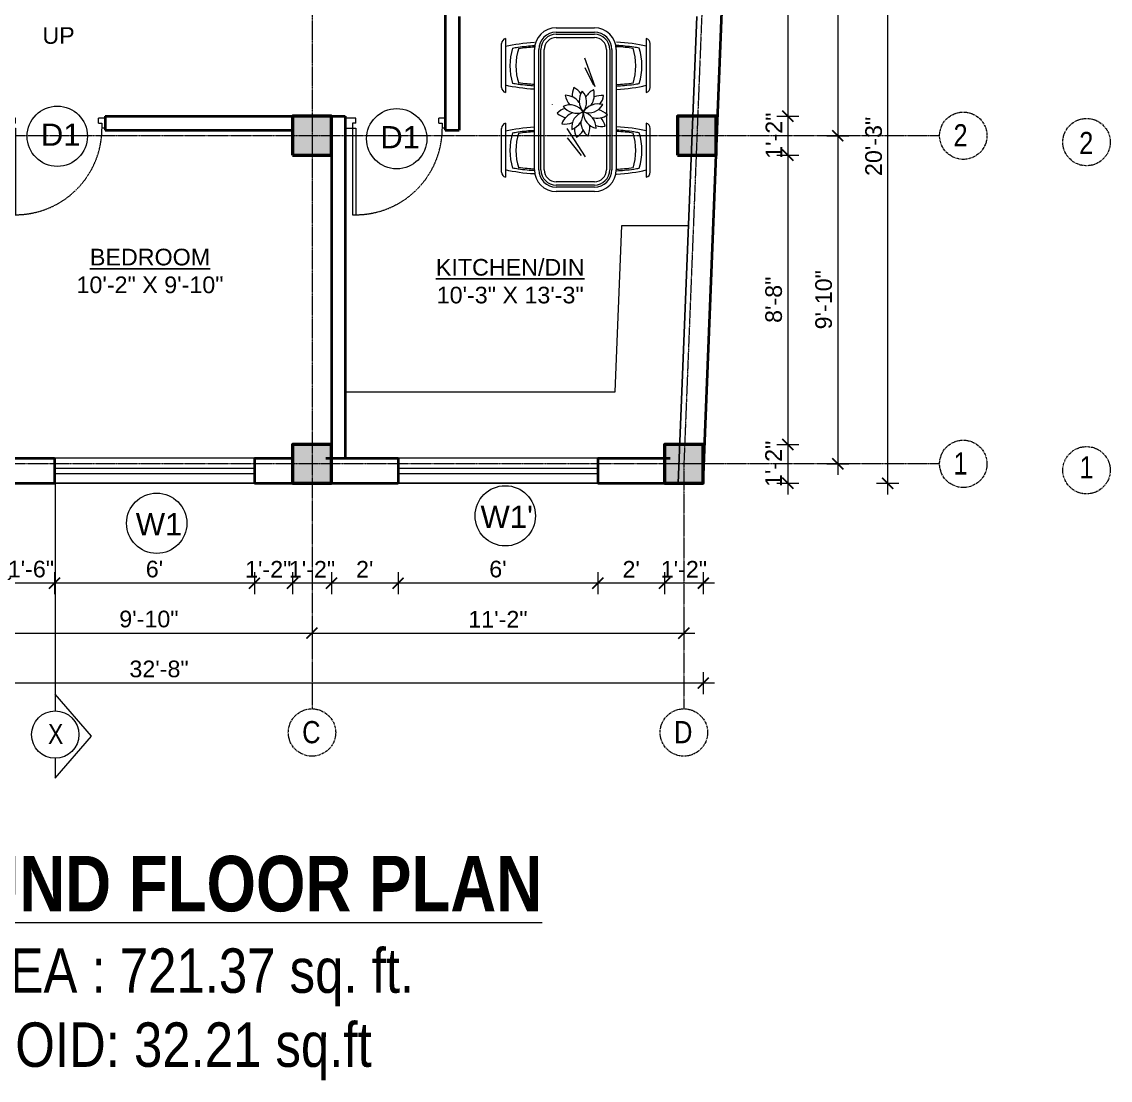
# Model space of a CAD drawing. Header units: inches. Extents: x 136316 to 139491, y -21083 to -17511.
# Drawn here: x 137465 to 137857.1, y -19550.9 to -19169.6 of the extents above; entities that cross this region are included whole.
import ezdxf

# ---------------------------------------------------------------- set-up
doc = ezdxf.new("R2010")
doc.units = ezdxf.units.IN
doc.header["$LTSCALE"] = 0.5
doc.header["$MEASUREMENT"] = 0
doc.header["$PDMODE"] = 66
doc.linetypes.add('CENTER', pattern=[2, 1.25, -0.25, 0.25, -0.25])
doc.linetypes.add('HIDDEN', pattern=[0.375, 0.25, -0.125])
for name, color, linetype, lineweight in [('Annotate-Lite.w', 177, 'Continuous', 9), ('Annotations-Bold.w', 177, 'Continuous', 13), ('C-COLUMN', 1, 'Continuous', 50), ('DIM 1-100', 4, 'Continuous', 13), ('Door-Window.w', 4, 'Continuous', 15), ('F-FURNITURE', 30, 'Continuous', 13), ('TEXT', 220, 'Continuous', 9), ('Text-100.w', 254, 'Continuous', 9), ('Toilet', 7, 'Continuous', 25), ('wall', 1, 'Continuous', 40), ('window', 4, 'Continuous', 13)]:
    doc.layers.add(name, color=color, linetype=linetype, lineweight=lineweight)
doc.styles.add('ARAIL', font='ARIALN.TTF')
doc.styles.add('arial', font='arial.ttf')
doc.styles.add('arial.', font='arial.ttf')
doc.styles.add('gaurav', font='arial.ttf')
doc.styles.get("Standard").update_dxf_attribs({"font": 'arial.ttf'})
doc.dimstyles.new('1 by 96', dxfattribs={"dimtxt": 6, "dimasz": 4, "dimexe": 4, "dimexo": 4, "dimgap": 2, "dimtad": 1, "dimdec": 0, "dimzin": 0, "dimdsep": 46, "dimlunit": 4, "dimtxsty": 'Standard', "dimblk": 'ARCHTICK', "dimcen": 0, "dimdle": 4, "dimadec": 0, "dimazin": 0, "dimtfac": 1, "dimtdec": 0, "dimtix": 1, "dimtofl": 0, "dimtmove": 1, "dimatfit": 3, "dimldrblk": 'ARCHTICK', "dimfxl": 4, "dimfxlon": 1, "dimtolj": 1, "dimtzin": 0, "dimlwd": -1, "dimlwe": -1, "dimarcsym": 0})

# ---------------------------------------------------------------- blocks, each defined once
blk = doc.blocks.new('3-0')
at = {"ltscale": 3}
for p, q in [((11063.05, 10097.68), (11065.97, 10099.9)), ((11065.25, 10097.81), (11066.71, 10098.92)), ((11065.97, 10099.9), (11066.71, 10098.92)), ((11063.05, 10097.68), (11064.53, 10095.73)), ((11065.99, 10096.84), (11064.53, 10095.73)), ((11065.99, 10096.84), (11065.25, 10097.81)), ((11085.5, 10074.13), (11110.32, 10092.96)), ((11086.24, 10073.15), (11111.05, 10091.97)), ((11111.05, 10091.97), (11110.32, 10092.96)), ((11084.04, 10073.02), (11082.57, 10071.91)), ((11082.57, 10071.91), (11084.79, 10068.98)), ((11084.04, 10073.02), (11084.78, 10072.04)), ((11084.78, 10072.04), (11086.24, 10073.15)), ((11084.79, 10068.98), (11087.72, 10071.2)), ((11086.24, 10073.15), (11085.5, 10074.13)), ((11087.72, 10071.2), (11086.24, 10073.15))]:
    blk.add_line(p, q, dxfattribs=at)
at = {"layer": 'Door-Window.w', "color": 9, "linetype": 'HIDDEN', "lineweight": 18}
blk.add_arc((11085.5, 10074.13), 31.16, 37.1906, 127.1465, dxfattribs=at)
blk = doc.blocks.new('_ArchTick')
at = {"color": 0, "linetype": 'ByBlock', "const_width": 0.15}
blk.add_lwpolyline([(-0.5, -0.5), (0.5, 0.5)], dxfattribs=at)
blk = doc.blocks.new('*D51')
at = {"layer": 'Defpoints', "color": 0, "transparency": 16777216}
for p in [(137719.65, -19107.01), (137715.21, -19203.61), (137740.99, -19203.61)]:
    blk.add_point(p, dxfattribs=at)
at = {"layer": 'DIM 1-100', "color": 0, "transparency": 16777216}
for p, q in [((137740.99, -19103.01), (137740.99, -19207.61)), ((137736.99, -19107.01), (137744.99, -19107.01)), ((137736.99, -19203.61), (137744.99, -19203.61))]:
    blk.add_line(p, q, dxfattribs=at)
at = {"layer": 'DIM 1-100', "color": 0, "transparency": 16777216, "xscale": 4, "yscale": 4, "zscale": 4}
for p, rotation in [((137740.99, -19107.01), 90), ((137740.99, -19203.61), 270)]:
    blk.add_blockref('_ArchTick', p, dxfattribs=dict(at, rotation=rotation))
at = {"layer": 'DIM 1-100', "color": 0, "transparency": 16777216, "insert": (137735.92, -19155.31), "char_height": 6, "attachment_point": 5, "rotation": 90}
blk.add_mtext('\\A1;8\'-1"', dxfattribs=at)
blk = doc.blocks.new('*D52')
at = {"layer": 'Defpoints', "color": 0, "transparency": 16777216}
for p in [(137715.21, -19203.61), (137715.21, -19217.61), (137740.99, -19217.61)]:
    blk.add_point(p, dxfattribs=at)
at = {"layer": 'DIM 1-100', "color": 0, "transparency": 16777216}
for p, q in [((137740.99, -19199.61), (137740.99, -19221.61)), ((137736.99, -19203.61), (137744.99, -19203.61)), ((137736.99, -19217.61), (137744.99, -19217.61))]:
    blk.add_line(p, q, dxfattribs=at)
at = {"layer": 'DIM 1-100', "color": 0, "transparency": 16777216, "xscale": 4, "yscale": 4, "zscale": 4}
for p, rotation in [((137740.99, -19203.61), 90), ((137740.99, -19217.61), 270)]:
    blk.add_blockref('_ArchTick', p, dxfattribs=dict(at, rotation=rotation))
at = {"layer": 'DIM 1-100', "color": 0, "transparency": 16777216, "insert": (137735.98, -19210.61), "char_height": 6, "attachment_point": 5, "rotation": 90}
blk.add_mtext('\\A1;1\'-2"', dxfattribs=at)
blk = doc.blocks.new('*D53')
at = {"layer": 'Defpoints', "color": 0, "transparency": 16777216}
for p in [(137715.21, -19217.61), (137710.55, -19321.84), (137740.99, -19321.84)]:
    blk.add_point(p, dxfattribs=at)
at = {"layer": 'DIM 1-100', "color": 0, "transparency": 16777216}
for p, q in [((137740.99, -19213.61), (137740.99, -19325.84)), ((137736.99, -19217.61), (137744.99, -19217.61)), ((137736.99, -19321.84), (137744.99, -19321.84))]:
    blk.add_line(p, q, dxfattribs=at)
at = {"layer": 'DIM 1-100', "color": 0, "transparency": 16777216, "xscale": 4, "yscale": 4, "zscale": 4}
for p, rotation in [((137740.99, -19217.61), 90), ((137740.99, -19321.84), 270)]:
    blk.add_blockref('_ArchTick', p, dxfattribs=dict(at, rotation=rotation))
at = {"layer": 'DIM 1-100', "color": 0, "transparency": 16777216, "insert": (137735.92, -19269.72), "char_height": 6, "attachment_point": 5, "rotation": 90}
blk.add_mtext('\\A1;8\'-8"', dxfattribs=at)
blk = doc.blocks.new('*D54')
at = {"layer": 'Defpoints', "color": 0, "transparency": 16777216}
for p in [(137710.55, -19321.84), (137710.55, -19335.84), (137740.99, -19335.84)]:
    blk.add_point(p, dxfattribs=at)
at = {"layer": 'DIM 1-100', "color": 0, "transparency": 16777216}
for p, q in [((137740.99, -19317.84), (137740.99, -19339.84)), ((137736.99, -19321.84), (137744.99, -19321.84)), ((137736.99, -19335.84), (137744.99, -19335.84))]:
    blk.add_line(p, q, dxfattribs=at)
at = {"layer": 'DIM 1-100', "color": 0, "transparency": 16777216, "xscale": 4, "yscale": 4, "zscale": 4}
for p, rotation in [((137740.99, -19321.84), 90), ((137740.99, -19335.84), 270)]:
    blk.add_blockref('_ArchTick', p, dxfattribs=dict(at, rotation=rotation))
at = {"layer": 'DIM 1-100', "color": 0, "transparency": 16777216, "insert": (137735.85, -19328.84), "char_height": 6, "attachment_point": 5, "rotation": 90}
blk.add_mtext('\\A1;1\'-2"', dxfattribs=at)
blk = doc.blocks.new('*D55')
at = {"layer": 'Defpoints', "color": 0, "transparency": 16777216}
for p in [(137696.55, -19335.84), (137710.55, -19335.84), (137696.55, -19371.84)]:
    blk.add_point(p, dxfattribs=at)
at = {"layer": 'DIM 1-100', "color": 0, "transparency": 16777216}
for p, q in [((137696.55, -19367.84), (137696.55, -19375.84)), ((137710.55, -19367.84), (137710.55, -19375.84)), ((137714.55, -19371.84), (137692.55, -19371.84))]:
    blk.add_line(p, q, dxfattribs=at)
at = {"layer": 'DIM 1-100', "color": 0, "transparency": 16777216, "xscale": 4, "yscale": 4, "zscale": 4, "rotation": 180}
blk.add_blockref('_ArchTick', (137696.55, -19371.84), dxfattribs=at)
at = {"layer": 'DIM 1-100', "color": 0, "transparency": 16777216, "xscale": 4, "yscale": 4, "zscale": 4}
blk.add_blockref('_ArchTick', (137710.55, -19371.84), dxfattribs=at)
at = {"layer": 'DIM 1-100', "color": 0, "transparency": 16777216, "insert": (137703.55, -19366.83), "char_height": 6, "attachment_point": 5}
blk.add_mtext('\\A1;1\'-2"', dxfattribs=at)
blk = doc.blocks.new('*D56')
at = {"layer": 'Defpoints', "color": 0, "transparency": 16777216}
for p in [(137672.57, -19335.84), (137696.55, -19335.84), (137672.57, -19371.84)]:
    blk.add_point(p, dxfattribs=at)
at = {"layer": 'DIM 1-100', "color": 0, "transparency": 16777216}
for p, q in [((137672.57, -19367.84), (137672.57, -19375.84)), ((137696.55, -19367.84), (137696.55, -19375.84)), ((137700.55, -19371.84), (137668.57, -19371.84))]:
    blk.add_line(p, q, dxfattribs=at)
at = {"layer": 'DIM 1-100', "color": 0, "transparency": 16777216, "xscale": 4, "yscale": 4, "zscale": 4, "rotation": 180}
blk.add_blockref('_ArchTick', (137672.57, -19371.84), dxfattribs=at)
at = {"layer": 'DIM 1-100', "color": 0, "transparency": 16777216, "xscale": 4, "yscale": 4, "zscale": 4}
blk.add_blockref('_ArchTick', (137696.55, -19371.84), dxfattribs=at)
at = {"layer": 'DIM 1-100', "color": 0, "transparency": 16777216, "insert": (137684.56, -19366.83), "char_height": 6, "attachment_point": 5}
blk.add_mtext("\\A1;2'", dxfattribs=at)
blk = doc.blocks.new('*D57')
at = {"layer": 'Defpoints', "color": 0, "transparency": 16777216}
for p in [(137600.57, -19335.84), (137672.57, -19335.84), (137600.57, -19371.84)]:
    blk.add_point(p, dxfattribs=at)
at = {"layer": 'DIM 1-100', "color": 0, "transparency": 16777216}
for p, q in [((137600.57, -19367.84), (137600.57, -19375.84)), ((137672.57, -19367.84), (137672.57, -19375.84)), ((137676.57, -19371.84), (137596.57, -19371.84))]:
    blk.add_line(p, q, dxfattribs=at)
at = {"layer": 'DIM 1-100', "color": 0, "transparency": 16777216, "xscale": 4, "yscale": 4, "zscale": 4, "rotation": 180}
blk.add_blockref('_ArchTick', (137600.57, -19371.84), dxfattribs=at)
at = {"layer": 'DIM 1-100', "color": 0, "transparency": 16777216, "xscale": 4, "yscale": 4, "zscale": 4}
blk.add_blockref('_ArchTick', (137672.57, -19371.84), dxfattribs=at)
at = {"layer": 'DIM 1-100', "color": 0, "transparency": 16777216, "insert": (137636.57, -19366.78), "char_height": 6, "attachment_point": 5}
blk.add_mtext("\\A1;6'", dxfattribs=at)
blk = doc.blocks.new('*D58')
at = {"layer": 'Defpoints', "color": 0, "transparency": 16777216}
for p in [(137576.59, -19335.84), (137600.57, -19335.84), (137576.59, -19371.84)]:
    blk.add_point(p, dxfattribs=at)
at = {"layer": 'DIM 1-100', "color": 0, "transparency": 16777216}
for p, q in [((137576.59, -19367.84), (137576.59, -19375.84)), ((137600.57, -19367.84), (137600.57, -19375.84)), ((137604.57, -19371.84), (137572.59, -19371.84))]:
    blk.add_line(p, q, dxfattribs=at)
at = {"layer": 'DIM 1-100', "color": 0, "transparency": 16777216, "xscale": 4, "yscale": 4, "zscale": 4, "rotation": 180}
blk.add_blockref('_ArchTick', (137576.59, -19371.84), dxfattribs=at)
at = {"layer": 'DIM 1-100', "color": 0, "transparency": 16777216, "xscale": 4, "yscale": 4, "zscale": 4}
blk.add_blockref('_ArchTick', (137600.57, -19371.84), dxfattribs=at)
at = {"layer": 'DIM 1-100', "color": 0, "transparency": 16777216, "insert": (137588.58, -19366.83), "char_height": 6, "attachment_point": 5}
blk.add_mtext("\\A1;2'", dxfattribs=at)
blk = doc.blocks.new('*D59')
at = {"layer": 'Defpoints', "color": 0, "transparency": 16777216}
for p in [(137562.59, -19335.84), (137576.59, -19335.84), (137562.59, -19371.84)]:
    blk.add_point(p, dxfattribs=at)
at = {"layer": 'DIM 1-100', "color": 0, "transparency": 16777216}
for p, q in [((137562.59, -19367.84), (137562.59, -19375.84)), ((137576.59, -19367.84), (137576.59, -19375.84)), ((137580.59, -19371.84), (137558.59, -19371.84))]:
    blk.add_line(p, q, dxfattribs=at)
at = {"layer": 'DIM 1-100', "color": 0, "transparency": 16777216, "xscale": 4, "yscale": 4, "zscale": 4, "rotation": 180}
blk.add_blockref('_ArchTick', (137562.59, -19371.84), dxfattribs=at)
at = {"layer": 'DIM 1-100', "color": 0, "transparency": 16777216, "xscale": 4, "yscale": 4, "zscale": 4}
blk.add_blockref('_ArchTick', (137576.59, -19371.84), dxfattribs=at)
at = {"layer": 'DIM 1-100', "color": 0, "transparency": 16777216, "insert": (137569.59, -19366.83), "char_height": 6, "attachment_point": 5}
blk.add_mtext('\\A1;1\'-2"', dxfattribs=at)
blk = doc.blocks.new('*D60')
at = {"layer": 'Defpoints', "color": 0, "transparency": 16777216}
for p in [(137548.84, -19335.84), (137562.59, -19335.84), (137548.84, -19371.84)]:
    blk.add_point(p, dxfattribs=at)
at = {"layer": 'DIM 1-100', "color": 0, "transparency": 16777216}
for p, q in [((137548.84, -19367.84), (137548.84, -19375.84)), ((137562.59, -19367.84), (137562.59, -19375.84)), ((137566.59, -19371.84), (137544.84, -19371.84))]:
    blk.add_line(p, q, dxfattribs=at)
at = {"layer": 'DIM 1-100', "color": 0, "transparency": 16777216, "xscale": 4, "yscale": 4, "zscale": 4, "rotation": 180}
blk.add_blockref('_ArchTick', (137548.84, -19371.84), dxfattribs=at)
at = {"layer": 'DIM 1-100', "color": 0, "transparency": 16777216, "xscale": 4, "yscale": 4, "zscale": 4}
blk.add_blockref('_ArchTick', (137562.59, -19371.84), dxfattribs=at)
at = {"layer": 'DIM 1-100', "color": 0, "transparency": 16777216, "insert": (137553.82, -19366.83), "char_height": 6, "attachment_point": 5}
blk.add_mtext('\\A1;1\'-2"', dxfattribs=at)
blk = doc.blocks.new('*D61')
at = {"layer": 'Defpoints', "color": 0, "transparency": 16777216}
for p in [(137476.84, -19335.84), (137548.84, -19335.84), (137476.84, -19371.84)]:
    blk.add_point(p, dxfattribs=at)
at = {"layer": 'DIM 1-100', "color": 0, "transparency": 16777216}
for p, q in [((137476.84, -19367.84), (137476.84, -19375.84)), ((137548.84, -19367.84), (137548.84, -19375.84)), ((137552.84, -19371.84), (137472.84, -19371.84))]:
    blk.add_line(p, q, dxfattribs=at)
at = {"layer": 'DIM 1-100', "color": 0, "transparency": 16777216, "xscale": 4, "yscale": 4, "zscale": 4, "rotation": 180}
blk.add_blockref('_ArchTick', (137476.84, -19371.84), dxfattribs=at)
at = {"layer": 'DIM 1-100', "color": 0, "transparency": 16777216, "xscale": 4, "yscale": 4, "zscale": 4}
blk.add_blockref('_ArchTick', (137548.84, -19371.84), dxfattribs=at)
at = {"layer": 'DIM 1-100', "color": 0, "transparency": 16777216, "insert": (137512.84, -19366.78), "char_height": 6, "attachment_point": 5}
blk.add_mtext("\\A1;6'", dxfattribs=at)
blk = doc.blocks.new('*D41')
at = {"layer": 'Defpoints', "color": 0, "transparency": 16777216}
for p in [(137459.09, -19335.84), (137476.84, -19335.84), (137459.09, -19371.84)]:
    blk.add_point(p, dxfattribs=at)
at = {"layer": 'DIM 1-100', "color": 0, "transparency": 16777216}
for p, q in [((137459.09, -19367.84), (137459.09, -19375.84)), ((137476.84, -19367.84), (137476.84, -19375.84)), ((137480.84, -19371.84), (137455.09, -19371.84))]:
    blk.add_line(p, q, dxfattribs=at)
at = {"layer": 'DIM 1-100', "color": 0, "transparency": 16777216, "xscale": 4, "yscale": 4, "zscale": 4, "rotation": 180}
blk.add_blockref('_ArchTick', (137459.09, -19371.84), dxfattribs=at)
at = {"layer": 'DIM 1-100', "color": 0, "transparency": 16777216, "xscale": 4, "yscale": 4, "zscale": 4}
blk.add_blockref('_ArchTick', (137476.84, -19371.84), dxfattribs=at)
at = {"layer": 'DIM 1-100', "color": 0, "transparency": 16777216, "insert": (137468.33, -19366.78), "char_height": 6, "attachment_point": 5}
blk.add_mtext('\\A1;1\'-6"', dxfattribs=at)
blk = doc.blocks.new('*D67')
at = {"layer": 'Defpoints', "color": 0, "transparency": 16777216}
for p in [(137452.09, -19335.84), (137569.59, -19335.84), (137569.59, -19389.84)]:
    blk.add_point(p, dxfattribs=at)
at = {"layer": 'DIM 1-100', "color": 0, "transparency": 16777216}
for p, q in [((137452.09, -19385.84), (137452.09, -19393.84)), ((137569.59, -19385.84), (137569.59, -19393.84)), ((137448.09, -19389.84), (137573.59, -19389.84))]:
    blk.add_line(p, q, dxfattribs=at)
at = {"layer": 'DIM 1-100', "color": 0, "transparency": 16777216, "xscale": 4, "yscale": 4, "zscale": 4, "rotation": 180}
blk.add_blockref('_ArchTick', (137452.09, -19389.84), dxfattribs=at)
at = {"layer": 'DIM 1-100', "color": 0, "transparency": 16777216, "xscale": 4, "yscale": 4, "zscale": 4}
blk.add_blockref('_ArchTick', (137569.59, -19389.84), dxfattribs=at)
at = {"layer": 'DIM 1-100', "color": 0, "transparency": 16777216, "insert": (137510.84, -19384.78), "char_height": 6, "attachment_point": 5}
blk.add_mtext('\\A1;9\'-10"', dxfattribs=at)
blk = doc.blocks.new('*D43')
at = {"layer": 'Defpoints', "color": 0, "transparency": 16777216}
for p in [(137569.59, -19335.84), (137703.55, -19335.84), (137703.55, -19389.84)]:
    blk.add_point(p, dxfattribs=at)
at = {"layer": 'DIM 1-100', "color": 0, "transparency": 16777216}
for p, q in [((137569.59, -19385.84), (137569.59, -19393.84)), ((137703.55, -19385.84), (137703.55, -19393.84)), ((137565.59, -19389.84), (137707.55, -19389.84))]:
    blk.add_line(p, q, dxfattribs=at)
at = {"layer": 'DIM 1-100', "color": 0, "transparency": 16777216, "xscale": 4, "yscale": 4, "zscale": 4, "rotation": 180}
blk.add_blockref('_ArchTick', (137569.59, -19389.84), dxfattribs=at)
at = {"layer": 'DIM 1-100', "color": 0, "transparency": 16777216, "xscale": 4, "yscale": 4, "zscale": 4}
blk.add_blockref('_ArchTick', (137703.55, -19389.84), dxfattribs=at)
at = {"layer": 'DIM 1-100', "color": 0, "transparency": 16777216, "insert": (137636.57, -19384.83), "char_height": 6, "attachment_point": 5}
blk.add_mtext('\\A1;11\'-2"', dxfattribs=at)
blk = doc.blocks.new('*D44')
at = {"layer": 'Defpoints', "color": 0, "transparency": 16777216}
for p in [(137318.44, -19335.84), (137710.55, -19335.84), (137318.44, -19407.84)]:
    blk.add_point(p, dxfattribs=at)
at = {"layer": 'DIM 1-100', "color": 0, "transparency": 16777216}
for p, q in [((137318.44, -19403.84), (137318.44, -19411.84)), ((137710.55, -19403.84), (137710.55, -19411.84)), ((137714.55, -19407.84), (137314.44, -19407.84))]:
    blk.add_line(p, q, dxfattribs=at)
at = {"layer": 'DIM 1-100', "color": 0, "transparency": 16777216, "xscale": 4, "yscale": 4, "zscale": 4, "rotation": 180}
blk.add_blockref('_ArchTick', (137318.44, -19407.84), dxfattribs=at)
at = {"layer": 'DIM 1-100', "color": 0, "transparency": 16777216, "xscale": 4, "yscale": 4, "zscale": 4}
blk.add_blockref('_ArchTick', (137710.55, -19407.84), dxfattribs=at)
at = {"layer": 'DIM 1-100', "color": 0, "transparency": 16777216, "insert": (137514.49, -19402.77), "char_height": 6, "attachment_point": 5}
blk.add_mtext('\\A1;32\'-8"', dxfattribs=at)
blk = doc.blocks.new('*D68')
at = {"layer": 'Defpoints', "color": 0, "transparency": 16777216}
for p in [(137719.65, -19100.01), (137715.49, -19210.61), (137758.99, -19210.61)]:
    blk.add_point(p, dxfattribs=at)
at = {"layer": 'DIM 1-100', "color": 0, "transparency": 16777216}
for p, q in [((137758.99, -19096.01), (137758.99, -19214.61)), ((137754.99, -19100.01), (137762.99, -19100.01)), ((137754.99, -19210.61), (137762.99, -19210.61))]:
    blk.add_line(p, q, dxfattribs=at)
at = {"layer": 'DIM 1-100', "color": 0, "transparency": 16777216, "xscale": 4, "yscale": 4, "zscale": 4}
for p, rotation in [((137758.99, -19100.01), 90), ((137758.99, -19210.61), 270)]:
    blk.add_blockref('_ArchTick', p, dxfattribs=dict(at, rotation=rotation))
at = {"layer": 'DIM 1-100', "color": 0, "transparency": 16777216, "insert": (137753.92, -19155.31), "char_height": 6, "attachment_point": 5, "rotation": 90}
blk.add_mtext('\\A1;9\'-3"', dxfattribs=at)
blk = doc.blocks.new('*D45')
at = {"layer": 'Defpoints', "color": 0, "transparency": 16777216}
for p in [(137715.49, -19210.61), (137710.82, -19328.84), (137758.99, -19328.84)]:
    blk.add_point(p, dxfattribs=at)
at = {"layer": 'DIM 1-100', "color": 0, "transparency": 16777216}
for p, q in [((137758.99, -19206.61), (137758.99, -19332.84)), ((137754.99, -19210.61), (137762.99, -19210.61)), ((137754.99, -19328.84), (137762.99, -19328.84))]:
    blk.add_line(p, q, dxfattribs=at)
at = {"layer": 'DIM 1-100', "color": 0, "transparency": 16777216, "xscale": 4, "yscale": 4, "zscale": 4}
for p, rotation in [((137758.99, -19210.61), 90), ((137758.99, -19328.84), 270)]:
    blk.add_blockref('_ArchTick', p, dxfattribs=dict(at, rotation=rotation))
at = {"layer": 'DIM 1-100', "color": 0, "transparency": 16777216, "insert": (137753.92, -19269.72), "char_height": 6, "attachment_point": 5, "rotation": 90}
blk.add_mtext('\\A1;9\'-10"', dxfattribs=at)
blk = doc.blocks.new('*D69')
at = {"layer": 'Defpoints', "color": 0, "transparency": 16777216}
for p in [(137720.12, -19093.07), (137776.99, -19093.07), (137710.55, -19335.84)]:
    blk.add_point(p, dxfattribs=at)
at = {"layer": 'DIM 1-100', "color": 0, "transparency": 16777216}
for p, q in [((137776.99, -19339.84), (137776.99, -19089.07)), ((137772.99, -19093.07), (137780.99, -19093.07)), ((137772.99, -19335.84), (137780.99, -19335.84))]:
    blk.add_line(p, q, dxfattribs=at)
at = {"layer": 'DIM 1-100', "color": 0, "transparency": 16777216, "xscale": 4, "yscale": 4, "zscale": 4}
for p, rotation in [((137776.99, -19093.07), 90), ((137776.99, -19335.84), 270)]:
    blk.add_blockref('_ArchTick', p, dxfattribs=dict(at, rotation=rotation))
at = {"layer": 'DIM 1-100', "color": 0, "transparency": 16777216, "insert": (137771.92, -19214.46), "char_height": 6, "attachment_point": 5, "rotation": 90}
blk.add_mtext('\\A1;20\'-3"', dxfattribs=at)

msp = doc.modelspace()

# ---------------------------------------------------------------- hatches: boundary and pattern name
at = {"layer": 'C-COLUMN'}
h = msp.add_hatch(color=256, dxfattribs=at)
h.dxf.hatch_style = 1
h.paths.add_polyline_path([(137576.59, -19203.61), (137562.59, -19203.61), (137562.59, -19217.61), (137576.59, -19217.61)])
h = msp.add_hatch(color=256, dxfattribs=at)
h.dxf.hatch_style = 1
h.paths.add_polyline_path([(137715.21, -19203.61), (137701.21, -19203.61), (137701.21, -19217.61), (137715.21, -19217.61)])
h = msp.add_hatch(color=256, dxfattribs=at)
h.dxf.hatch_style = 1
h.paths.add_polyline_path([(137576.59, -19321.84), (137562.59, -19321.84), (137562.59, -19335.84), (137576.59, -19335.84)])
h = msp.add_hatch(color=256, dxfattribs=at)
h.dxf.hatch_style = 1
h.paths.add_polyline_path([(137710.55, -19321.84), (137696.55, -19321.84), (137696.55, -19335.84), (137710.55, -19335.84)])

# ---------------------------------------------------------------- linework, layer by layer
at = {"layer": 'Annotate-Lite.w', "ltscale": 0.005}
for centre in [(137477.85, -19210.81), (137600.11, -19211.69), (137639.22, -19347.57), (137513.66, -19350.25)]:
    msp.add_circle(centre, 10.86, dxfattribs=at)
at = {"layer": 'Annotations-Bold.w', "linetype": 'CENTER', "ltscale": 0.3}
for p, q in [((137569.59, -18970.36), (137569.59, -19417.11)), ((137795.66, -19210.61), (137235.44, -19210.61)), ((137795.66, -19328.84), (137235.44, -19328.84))]:
    msp.add_line(p, q, dxfattribs=at)
msp.add_lwpolyline([(137712.65, -18970.36), (137712.65, -19100.01), (137703.55, -19328.84), (137703.55, -19417.11)], dxfattribs=at)
at = {"layer": 'Annotations-Bold.w', "linetype": 'CENTER', "ltscale": 1.5}
for centre in [(137804.2, -19210.61), (137848.6, -19212.92), (137804.2, -19328.84), (137848.6, -19331.15), (137569.59, -19425.64), (137703.55, -19425.64)]:
    msp.add_circle(centre, 8.53, dxfattribs=at)
at = {"layer": 'C-COLUMN'}
for points in [[(137562.59, -19217.61), (137576.59, -19217.61), (137576.59, -19203.61), (137562.59, -19203.61)], [(137701.21, -19217.61), (137715.21, -19217.61), (137715.21, -19203.61), (137701.21, -19203.61)], [(137562.59, -19335.84), (137576.59, -19335.84), (137576.59, -19321.84), (137562.59, -19321.84)], [(137696.55, -19335.84), (137710.55, -19335.84), (137710.55, -19321.84), (137696.55, -19321.84)]]:
    msp.add_lwpolyline(points, close=True, dxfattribs=at)
at = {"layer": 'Defpoints'}
msp.add_lwpolyline([(137720.12, -19093.07), (137710.55, -19335.84), (137318.44, -19335.84), (137318.55, -19032.44), (137720.12, -19093.07)], dxfattribs=at)
at = {"layer": 'F-FURNITURE'}
for p, q in [((137657.55, -19171.7), (137671.33, -19171.7)), ((137639.32, -19175.56), (137639.32, -19195.09)), ((137657.55, -19173.27), (137671.33, -19173.27)), ((137657.55, -19174.06), (137671.33, -19174.06)), ((137657.55, -19175.24), (137671.33, -19175.24)), ((137689.99, -19175.56), (137689.99, -19195.09)), ((137637.9, -19193.2), (137637.9, -19177.45)), ((137649.68, -19222.9), (137649.68, -19179.57)), ((137651.25, -19222.9), (137651.25, -19179.57)), ((137652.04, -19222.9), (137652.04, -19179.57)), ((137653.22, -19222.9), (137653.22, -19179.57)), ((137675.66, -19179.57), (137675.66, -19222.9)), ((137676.84, -19179.57), (137676.84, -19222.9)), ((137677.63, -19179.57), (137677.63, -19222.9)), ((137679.21, -19179.57), (137679.21, -19222.9)), ((137691.41, -19193.2), (137691.41, -19177.45)), ((137671.61, -19193), (137667.88, -19182.73)), ((137671.1, -19192.51), (137668, -19186.11)), ((137656.05, -19199.27), (137656.05, -19199.33)), ((137673.2, -19199.27), (137673.2, -19199.33)), ((137637.9, -19223.71), (137637.9, -19207.96)), ((137639.32, -19206.07), (137639.32, -19225.6)), ((137668.08, -19218.28), (137661.49, -19208.01)), ((137689.99, -19206.07), (137689.99, -19225.6)), ((137691.41, -19223.71), (137691.41, -19207.96)), ((137666.67, -19217.8), (137661.61, -19211.39)), ((137671.33, -19227.23), (137657.55, -19227.23)), ((137671.33, -19228.41), (137657.55, -19228.41)), ((137671.33, -19229.2), (137657.55, -19229.2)), ((137671.33, -19230.77), (137657.55, -19230.77))]:
    msp.add_line(p, q, dxfattribs=at)
msp.add_lwpolyline([(137581.59, -19302.84), (137678.82, -19302.84), (137681.18, -19242.95), (137705.2, -19242.95)], dxfattribs=at)
for centre, radius, start, end in [((137657.55, -19179.57), 7.87, 90, 180), ((137671.33, -19179.57), 7.87, 0, 90), ((137639.87, -19177.45), 1.97, 106.1914, 180), ((137657.55, -19179.57), 6.3, 90, 180), ((137657.55, -19179.57), 5.51, 90, 180), ((137657.55, -19179.57), 4.33, 90, 180), ((137671.33, -19179.57), 6.3, 0, 90), ((137671.33, -19179.57), 5.51, 0, 90), ((137671.33, -19179.57), 4.33, 0, 90), ((137689.45, -19177.45), 1.97, 0, 73.8086), ((137662.25, -19185.42), 21.38, 162.7033, 197.2967), ((137664.45, -19185.42), 21.38, 162.7033, 197.2967), ((137664.86, -19185.42), 21.38, 342.7033, 17.2967), ((137667.06, -19185.42), 21.38, 342.7033, 17.2967), ((137639.87, -19193.2), 1.97, 180, 253.8086), ((137689.45, -19193.2), 1.97, 286.1914, 0), ((137639.87, -19207.96), 1.97, 106.1914, 180), ((137689.45, -19207.96), 1.97, 0, 73.8086), ((137662.25, -19215.93), 21.38, 162.7033, 197.2967), ((137664.45, -19215.93), 21.38, 162.7033, 197.2967), ((137664.86, -19215.93), 21.38, 342.7033, 17.2967), ((137667.06, -19215.93), 21.38, 342.7033, 17.2967), ((137639.87, -19223.71), 1.97, 180, 253.8086), ((137657.55, -19222.9), 7.87, 180, 270), ((137657.55, -19222.9), 6.3, 180, 270), ((137657.55, -19222.9), 5.51, 180, 270), ((137657.55, -19222.9), 4.33, 180, 270), ((137671.33, -19222.9), 7.87, 270, 0), ((137671.33, -19222.9), 6.3, 270, 0), ((137671.33, -19222.9), 5.51, 270, 0), ((137671.33, -19222.9), 4.33, 270, 0), ((137689.45, -19223.71), 1.97, 286.1914, 0)]:
    msp.add_arc(centre, radius, start, end, dxfattribs=at)
at = {"layer": 'F-FURNITURE', "linetype": 'ByBlock'}
for centre, radius, start, end in [((137660.53, -19202.81), 6.81, 38.1324, 87.6013), ((137668.08, -19194.71), 7.38, 190.1301, 220.4932), ((137672.51, -19196.54), 9.18, 159.2105, 180.3514), ((137661.62, -19198.52), 5.72, 32.5086, 66.2476), ((137672.14, -19198.05), 6.27, 145.7761, 219.5159), ((137662.73, -19198.49), 5.78, 322.0447, 43.2473), ((137674.52, -19200.53), 7.38, 118.1301, 148.4931), ((137664.48, -19195.85), 6.81, 326.1324, 15.6013), ((137674.14, -19205.3), 9.18, 87.2105, 108.3514), ((137668.9, -19195.56), 5.72, 320.5086, 354.2476), ((137662.5, -19205.29), 5.78, 34.0447, 115.2473), ((137664.99, -19196.21), 6.27, 217.7761, 291.5159), ((137672.59, -19205.42), 6.27, 73.7761, 147.5159), ((137669.27, -19196.61), 5.78, 250.0447, 331.2473), ((137662.19, -19206.35), 5.72, 104.5086, 138.2476), ((137663.67, -19195.39), 9.18, 231.2105, 252.3514), ((137665.93, -19208.71), 6.81, 110.1324, 159.6013), ((137668.9, -19207.61), 5.78, 106.0447, 187.2473), ((137661.03, -19202.43), 6.27, 289.7761, 3.5159), ((137673.08, -19202.24), 5.78, 178.0447, 259.2473), ((137665.73, -19208.12), 6.27, 1.7761, 75.5159), ((137672.32, -19197.46), 6.81, 254.1324, 303.6013), ((137670.97, -19208.45), 7.38, 46.1301, 76.4931), ((137666.31, -19209.56), 9.18, 15.2105, 36.3514), ((137660.56, -19199.03), 7.38, 262.1301, 292.4931), ((137669.81, -19208.23), 5.72, 176.5086, 210.2476), ((137673.21, -19205.41), 6.81, 182.1324, 231.6013), ((137662.34, -19207.52), 7.38, 334.1301, 4.4931), ((137673.96, -19201.57), 5.72, 248.5086, 282.2476), ((137659.85, -19203.43), 9.18, 303.2105, 324.3514)]:
    msp.add_arc(centre, radius, start, end, dxfattribs=at)
at = {"layer": 'F-FURNITURE', "extrusion": (0, 0, -1)}
for centre, start_param, end_param in [((137653.63, -19185.42), 4.099527, 4.553045), ((137653.63, -19185.42), 1.730141, 2.183659), ((137653.63, -19215.93), 4.099527, 4.553045), ((137653.63, -19215.93), 1.730141, 2.183659)]:
    msp.add_ellipse(centre, major_axis=(24.87, 0), ratio=0.345133, start_param=start_param, end_param=end_param, dxfattribs=at)
at = {"layer": 'F-FURNITURE'}
for centre, start_param, end_param in [((137675.69, -19185.42), 4.099527, 4.56758), ((137675.69, -19185.42), 7.99879, 8.466844), ((137675.69, -19215.93), 4.099527, 4.56758), ((137675.69, -19215.93), 7.99879, 8.466844)]:
    msp.add_ellipse(centre, major_axis=(-24.87, 0), ratio=0.345133, start_param=start_param, end_param=end_param, dxfattribs=at)
for points, knots in [([(137641.84, -19179.06), (137642.46, -19178.94), (137643.1, -19178.83), (137644.77, -19178.58), (137645.82, -19178.45), (137647.8, -19178.25), (137648.74, -19178.18), (137649.68, -19178.13)], [4.2084563, 4.2084563, 4.2084563, 4.2084563, 4.2962292, 4.2962292, 4.433179, 4.433179, 4.5503345, 4.5503345, 4.5503345, 4.5503345]), ([(137644.01, -19179.14), (137644.95, -19179), (137645.91, -19178.88), (137647.8, -19178.69), (137648.74, -19178.62), (137649.68, -19178.57)], [4.3081151, 4.3081151, 4.3081151, 4.3081151, 4.433179, 4.433179, 4.5503345, 4.5503345, 4.5503345, 4.5503345]), ([(137687.48, -19179.06), (137686.85, -19178.94), (137686.22, -19178.83), (137684.55, -19178.58), (137683.5, -19178.45), (137681.39, -19178.24), (137680.34, -19178.16), (137679.28, -19178.11)], [4.2084563, 4.2084563, 4.2084563, 4.2084563, 4.2962292, 4.2962292, 4.433179, 4.433179, 4.5651263, 4.5651263, 4.5651263, 4.5651263]), ([(137685.3, -19179.14), (137684.37, -19179), (137683.41, -19178.88), (137681.39, -19178.68), (137680.34, -19178.6), (137679.28, -19178.55)], [4.3081151, 4.3081151, 4.3081151, 4.3081151, 4.433179, 4.433179, 4.5651263, 4.5651263, 4.5651263, 4.5651263]), ([(137649.68, -19192.71), (137648.82, -19192.66), (137647.97, -19192.6), (137646, -19192.41), (137644.9, -19192.28), (137643.15, -19192.01), (137642.49, -19191.9), (137641.84, -19191.78)], [8.0160361, 8.0160361, 8.0160361, 8.0160361, 8.1227425, 8.1227425, 8.2664644, 8.2664644, 8.3579144, 8.3579144, 8.3579144, 8.3579144]), ([(137649.68, -19192.16), (137648.82, -19192.11), (137647.97, -19192.05), (137646.06, -19191.87), (137645, -19191.74), (137643.98, -19191.59)], [8.0160361, 8.0160361, 8.0160361, 8.0160361, 8.1227425, 8.1227425, 8.2598231, 8.2598231, 8.2598231, 8.2598231]), ([(137679.28, -19192.18), (137680.26, -19192.13), (137681.23, -19192.06), (137683.26, -19191.87), (137684.31, -19191.74), (137685.33, -19191.59)], [8.0012444, 8.0012444, 8.0012444, 8.0012444, 8.1227425, 8.1227425, 8.2598231, 8.2598231, 8.2598231, 8.2598231]), ([(137679.28, -19192.73), (137680.26, -19192.68), (137681.23, -19192.61), (137683.31, -19192.41), (137684.41, -19192.28), (137686.16, -19192.01), (137686.83, -19191.9), (137687.48, -19191.78)], [8.0012444, 8.0012444, 8.0012444, 8.0012444, 8.1227425, 8.1227425, 8.2664644, 8.2664644, 8.3579144, 8.3579144, 8.3579144, 8.3579144]), ([(137641.84, -19209.58), (137642.46, -19209.46), (137643.1, -19209.35), (137644.77, -19209.1), (137645.82, -19208.96), (137647.8, -19208.77), (137648.74, -19208.69), (137649.68, -19208.64)], [4.2084563, 4.2084563, 4.2084563, 4.2084563, 4.2962292, 4.2962292, 4.433179, 4.433179, 4.5503345, 4.5503345, 4.5503345, 4.5503345]), ([(137644.01, -19209.65), (137644.95, -19209.51), (137645.91, -19209.4), (137647.8, -19209.21), (137648.74, -19209.14), (137649.68, -19209.08)], [4.3081151, 4.3081151, 4.3081151, 4.3081151, 4.433179, 4.433179, 4.5503345, 4.5503345, 4.5503345, 4.5503345]), ([(137687.48, -19209.58), (137686.85, -19209.46), (137686.22, -19209.35), (137684.55, -19209.1), (137683.5, -19208.96), (137681.39, -19208.76), (137680.34, -19208.68), (137679.28, -19208.62)], [4.2084563, 4.2084563, 4.2084563, 4.2084563, 4.2962292, 4.2962292, 4.433179, 4.433179, 4.5651263, 4.5651263, 4.5651263, 4.5651263]), ([(137685.3, -19209.65), (137684.37, -19209.51), (137683.41, -19209.4), (137681.39, -19209.2), (137680.34, -19209.12), (137679.28, -19209.06)], [4.3081151, 4.3081151, 4.3081151, 4.3081151, 4.433179, 4.433179, 4.5651263, 4.5651263, 4.5651263, 4.5651263]), ([(137649.68, -19223.23), (137648.82, -19223.18), (137647.97, -19223.11), (137646, -19222.93), (137644.9, -19222.79), (137643.15, -19222.53), (137642.49, -19222.41), (137641.84, -19222.29)], [8.0160361, 8.0160361, 8.0160361, 8.0160361, 8.1227425, 8.1227425, 8.2664644, 8.2664644, 8.3579144, 8.3579144, 8.3579144, 8.3579144]), ([(137649.68, -19222.68), (137648.82, -19222.63), (137647.97, -19222.56), (137646.06, -19222.38), (137645, -19222.25), (137643.98, -19222.1)], [8.0160361, 8.0160361, 8.0160361, 8.0160361, 8.1227425, 8.1227425, 8.2598231, 8.2598231, 8.2598231, 8.2598231]), ([(137679.28, -19222.69), (137680.26, -19222.64), (137681.23, -19222.57), (137683.26, -19222.38), (137684.31, -19222.25), (137685.33, -19222.1)], [8.0012444, 8.0012444, 8.0012444, 8.0012444, 8.1227425, 8.1227425, 8.2598231, 8.2598231, 8.2598231, 8.2598231]), ([(137679.28, -19223.25), (137680.26, -19223.2), (137681.23, -19223.12), (137683.31, -19222.93), (137684.41, -19222.79), (137686.16, -19222.53), (137686.83, -19222.41), (137687.48, -19222.29)], [8.0012444, 8.0012444, 8.0012444, 8.0012444, 8.1227425, 8.1227425, 8.2664644, 8.2664644, 8.3579144, 8.3579144, 8.3579144, 8.3579144])]:
    msp.add_open_spline(points, degree=3, knots=knots, dxfattribs=at)
at = {"layer": 'TEXT'}
for points in [[(137477.09, -19335.84), (137477.09, -19417.87)], [(137477.09, -19434.94), (137477.09, -19442.08), (137490.18, -19426.94), (137477.09, -19411.79)]]:
    msp.add_lwpolyline(points, dxfattribs=at)
msp.add_circle((137477.09, -19426.4), 8.53, dxfattribs=at)
at = {"layer": 'Toilet'}
for p, q in [((137710.55, -19335.84), (137720.12, -19093.07)), ((137710.55, -19335.84), (137720.12, -19093.07)), ((137701.54, -19335.84), (137708.17, -19167.61))]:
    msp.add_line(p, q, dxfattribs=at)
at = {"layer": 'wall'}
for p, q in [((137617.59, -19162.61), (137617.59, -19208.61)), ((137622.59, -19167.61), (137622.59, -19208.61)), ((137495.09, -19203.61), (137562.59, -19203.61)), ((137495.09, -19203.61), (137495.09, -19208.61)), ((137576.59, -19203.61), (137581.59, -19203.61)), ((137581.59, -19203.61), (137581.59, -19326.84)), ((137495.09, -19208.61), (137562.59, -19208.61)), ((137617.59, -19208.61), (137622.59, -19208.61)), ((137576.59, -19217.61), (137576.59, -19321.84)), ((137476.84, -19326.84), (137476.84, -19335.84)), ((137548.84, -19326.84), (137548.84, -19335.84)), ((137600.57, -19326.84), (137600.57, -19335.84)), ((137672.57, -19326.84), (137672.57, -19335.84))]:
    msp.add_line(p, q, dxfattribs=at)
for points in [[(137672.57, -19335.84), (137710.55, -19335.84), (137720.12, -19093.07), (137631.13, -19079.64)], [(137459.09, -19326.84), (137476.84, -19326.84)], [(137548.84, -19326.84), (137562.59, -19326.84)], [(137574.59, -19326.84), (137600.57, -19326.84)], [(137672.57, -19326.84), (137698.55, -19326.84)], [(137459.09, -19335.84), (137476.84, -19335.84)], [(137548.84, -19335.84), (137600.57, -19335.84)]]:
    msp.add_lwpolyline(points, dxfattribs=at)
at = {"layer": 'window'}
for p, q in [((137548.84, -19326.84), (137476.84, -19326.84)), ((137672.57, -19326.84), (137600.57, -19326.84)), ((137476.84, -19330.34), (137548.84, -19330.34)), ((137476.84, -19332.34), (137548.84, -19332.34)), ((137600.57, -19330.34), (137672.57, -19330.34)), ((137600.57, -19332.34), (137672.57, -19332.34)), ((137476.84, -19335.84), (137548.84, -19335.84)), ((137600.57, -19335.84), (137672.57, -19335.84))]:
    msp.add_line(p, q, dxfattribs=at)

# ---------------------------------------------------------------- block references
at = {"layer": 'Door-Window.w', "linetype": 'ByBlock'}
for p, xscale, yscale, zscale, rotation in [((125201.5, -20246.51), 0.8331589850765497, 0.8331589850765497, 0.8331589850765497, 322.7330628613127), ((136138.53, -4290.53), 0.9997910039624013, 0.9997910039624013, 0.9997910039624013, 232.8094047801953), ((136261.12, -4290.53), 0.9997910039624013, 0.9997910039624013, 0.9997910039624013, 232.8094047801953)]:
    msp.add_blockref('3-0', p, dxfattribs=dict(at, xscale=xscale, yscale=yscale, zscale=zscale, rotation=rotation))

# ---------------------------------------------------------------- texts
at = {"layer": 'Annotate-Lite.w', "ltscale": 0.005, "char_height": 8, "attachment_point": 1, "style": 'gaurav'}
for s, insert in [('D1', (137471.93, -19206.25)), ('D1', (137594.19, -19207.14)), ("W1'", (137630.29, -19343.92)), ('W1', (137506.11, -19346.6))]:
    msp.add_mtext_dynamic_manual_height_columns(s, width=8, gutter_width=100, heights=[0], dxfattribs=dict(at, insert=insert))
at = {"layer": 'Annotations-Bold.w', "linetype": 'CENTER', "ltscale": 1.5, "char_height": 8, "attachment_point": 1, "style": 'ARAIL'}
for s, insert in [('2', (137800.66, -19206.47)), ('2', (137845.95, -19209.25)), ('1', (137800.66, -19324.7)), ('1', (137846.05, -19326.1)), ('C', (137566.05, -19421.51)), ('D', (137700.01, -19421.51))]:
    msp.add_mtext_dynamic_manual_height_columns(s, width=6.5393, gutter_width=100, heights=[0], dxfattribs=dict(at, insert=insert))
at = {"layer": 'TEXT', "lineweight": -2, "char_height": 6, "width": 127.5059, "attachment_point": 5, "style": 'arial.'}
for s, insert in [('UP', (137478.29, -19174.55)), ('{\\LBEDROOM\\P}10\'-2" X 9\'-10"', (137511.24, -19259.38)), ('{\\LKITCHEN/DIN\\P}10\'-3" X 13\'-3"', (137640.99, -19263.07))]:
    msp.add_mtext(s, dxfattribs=dict(at, insert=insert))
at = {"layer": 'TEXT', "insert": (137474.5, -19422.57), "char_height": 7.2, "attachment_point": 1, "style": 'ARAIL'}
msp.add_mtext_dynamic_manual_height_columns('X', width=125.4648, gutter_width=90, heights=[0], dxfattribs=at)
at = {"layer": 'Text-100.w', "insert": (137520.78, -19470.09), "char_height": 20, "width": 569.1024, "attachment_point": 2, "style": 'arial'}
msp.add_mtext('\\A1;{\\fArial Narrow|b1|i0|c0|p34;\\L GROUND FLOOR PLAN\\P\\fArial Narrow|b0|i0|c0|p34;\\H0.8x;\\lAREA : 721.37 sq. ft.\\PVOID: 32.21 sq.ft}', dxfattribs=at)

# ---------------------------------------------------------------- dimensions: what is measured, and where the dimension line sits
at = {"layer": 'DIM 1-100'}
for base, p1, p2, picture, middle in [((137776.99, -19093.07), (137710.55, -19335.84), (137720.12, -19093.07), '*D69', (137771.92, -19214.46)), ((137758.99, -19210.61), (137719.65, -19100.01), (137715.49, -19210.61), '*D68', (137753.92, -19155.31)), ((137740.99, -19203.61), (137719.65, -19107.01), (137715.21, -19203.61), '*D51', (137735.92, -19155.31)), ((137758.99, -19328.84), (137715.49, -19210.61), (137710.82, -19328.84), '*D45', (137753.92, -19269.72)), ((137740.99, -19321.84), (137715.21, -19217.61), (137710.55, -19321.84), '*D53', (137735.92, -19269.72))]:
    dim = msp.add_linear_dim(base=base, p1=p1, p2=p2, angle=90, dimstyle='1 by 96', dxfattribs=at)
    dim.commit()
    dim.dimension.update_dxf_attribs({"geometry": picture, "text_midpoint": middle})
for base, p1, p2, picture, middle in [((137740.99, -19217.61), (137715.21, -19203.61), (137715.21, -19217.61), '*D52', (137740.99, -19210.61)), ((137740.99, -19335.84), (137710.55, -19321.84), (137710.55, -19335.84), '*D54', (137740.86, -19328.84))]:
    dim = msp.add_linear_dim(base=base, p1=p1, p2=p2, angle=90, dimstyle='1 by 96', dxfattribs=at)
    dim.commit()
    dim.dimension.update_dxf_attribs({"geometry": picture, "text_midpoint": middle, "dimtype": 160})
for base, p1, p2, picture, middle in [((137318.44, -19407.84), (137710.55, -19335.84), (137318.44, -19335.84), '*D44', (137514.49, -19402.77)), ((137569.58962597, -19389.83919), (137452.08962597, -19335.83919), (137569.58962597, -19335.83919), '*D67', (137510.83962597, -19384.77575207)), ((137476.84, -19371.84), (137548.84, -19335.84), (137476.84, -19335.84), '*D61', (137512.84, -19366.78)), ((137703.55, -19389.84), (137569.59, -19335.84), (137703.55, -19335.84), '*D43', (137636.57, -19384.83)), ((137576.59, -19371.84), (137600.57, -19335.84), (137576.59, -19335.84), '*D58', (137588.58, -19366.83)), ((137600.57, -19371.84), (137672.57, -19335.84), (137600.57, -19335.84), '*D57', (137636.57, -19366.78)), ((137672.57, -19371.84), (137696.55, -19335.84), (137672.57, -19335.84), '*D56', (137684.56, -19366.83))]:
    dim = msp.add_linear_dim(base=base, p1=p1, p2=p2, dimstyle='1 by 96', dxfattribs=at)
    dim.commit()
    dim.dimension.update_dxf_attribs({"geometry": picture, "text_midpoint": middle})
for base, p1, p2, picture, middle in [((137459.09, -19371.84), (137476.84, -19335.84), (137459.09, -19335.84), '*D41', (137468.33, -19371.84)), ((137548.84, -19371.84), (137562.59, -19335.84), (137548.84, -19335.84), '*D60', (137553.82, -19371.84)), ((137562.59, -19371.84), (137576.59, -19335.84), (137562.59, -19335.84), '*D59', (137569.59, -19371.84)), ((137696.55, -19371.84), (137710.55, -19335.84), (137696.55, -19335.84), '*D55', (137703.55, -19371.84))]:
    dim = msp.add_linear_dim(base=base, p1=p1, p2=p2, dimstyle='1 by 96', dxfattribs=at)
    dim.commit()
    dim.dimension.update_dxf_attribs({"geometry": picture, "text_midpoint": middle, "dimtype": 160})

doc.saveas('drawing.dxf')
